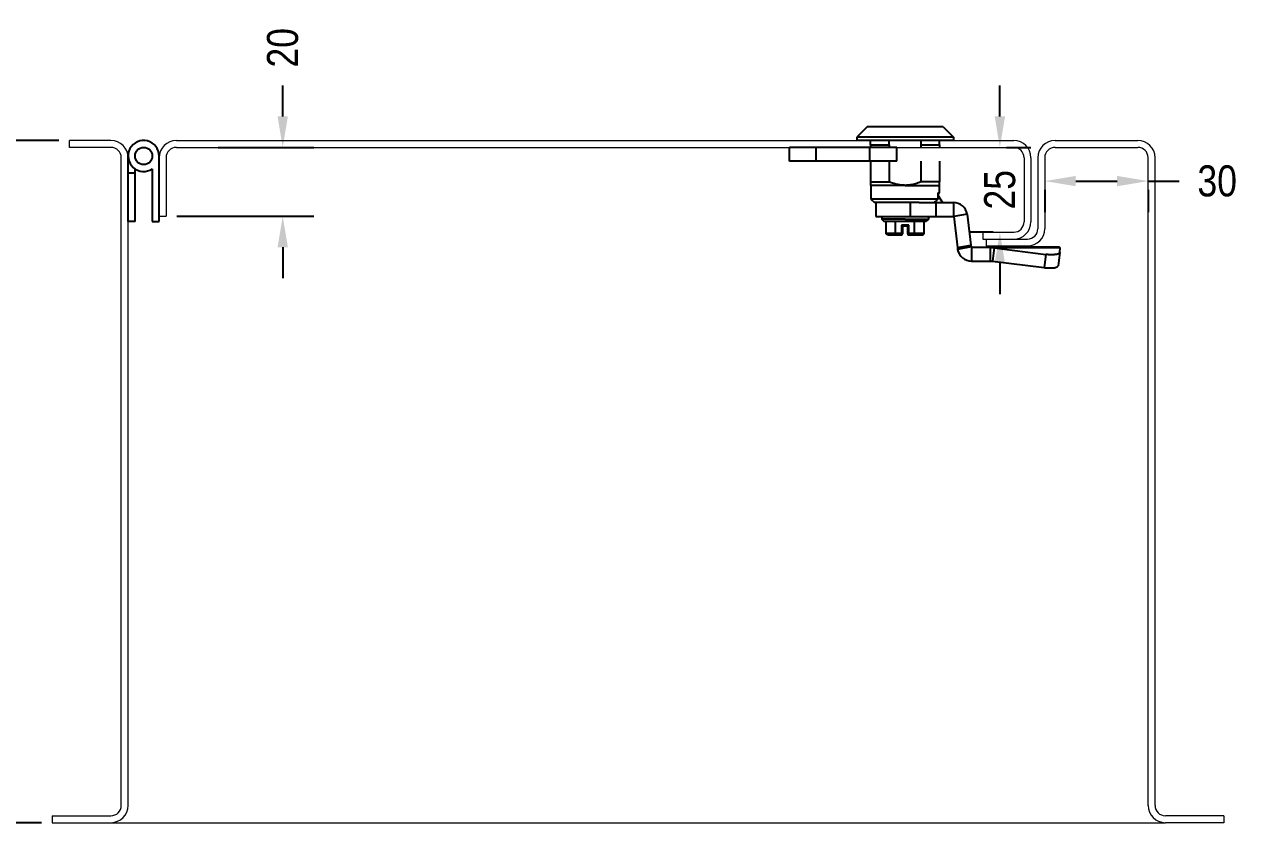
# Model space of a CAD drawing. Header units: millimetres. Extents: x 5268 to 6365, y 3803 to 5501.
# Drawn here: x 5669.5 to 6022.5, y 3802.8 to 4034.5 of the extents above; entities that cross this region are included whole.
import ezdxf

# ---------------------------------------------------------------- set-up
doc = ezdxf.new("R2010")
doc.units = ezdxf.units.MM
doc.header["$LTSCALE"] = 0.1
doc.header["$PDMODE"] = 66
doc.layers.add('1', color=7, linetype='Continuous', lineweight=5)
for name, color, linetype in [('1000_02_NEW_VIEW_3_BL5', 7, 'Continuous'), ('1000_101_NEW_VIEW_3_BL7', 7, 'Continuous'), ('1000_13_NEW_VIEW_3_BL8', 7, 'Continuous'), ('1000_277_01_NEW_VIEW_3_BL6', 7, 'Continuous'), ('DRAW', 4, 'Continuous')]:
    doc.layers.add(name, color=color, linetype=linetype)
doc.styles.add('STYLE_01', font='techl___.ttf')
doc.dimstyles.new('50', dxfattribs={"dimscale": 50, "dimtxt": 0.18, "dimasz": 0.18, "dimexe": 0.18, "dimexo": 0.0625, "dimgap": 0.09, "dimtad": 0, "dimdec": 0, "dimzin": 12, "dimdsep": 46, "dimtxsty": 'STYLE_01', "dimcen": 0, "dimclrt": 3, "dimadec": 1, "dimazin": 0, "dimtfac": 1, "dimtdec": 0, "dimtofl": 0, "dimtmove": 0, "dimatfit": 3, "dimfxl": 0.18, "dimtolj": 1, "dimtzin": 12, "dimarcsym": 0})

# ---------------------------------------------------------------- blocks, each defined once
blk = doc.blocks.new('1000_02_NEW_VIEW_3_BL5')
at = {"layer": '1000_02_NEW_VIEW_3_BL5', "color": 7, "linetype": 'Continuous'}
for p, q in [((151.17, 149.57), (156.56, 149.57)), ((151.17, 145.57), (151.17, 149.57)), ((156.56, 149.57), (156.57, 149.57)), ((156.57, 149.57), (158.96, 149.57)), ((158.96, 149.57), (174.55, 149.57)), ((158.96, 145.57), (158.96, 149.57)), ((174.55, 149.57), (177.36, 149.57)), ((174.55, 145.57), (174.55, 149.57)), ((177.36, 149.57), (182.35, 149.57)), ((182.35, 145.57), (182.35, 149.57)), ((151.17, 145.57), (155.76, 145.57)), ((155.76, 145.57), (158.96, 145.57)), ((158.96, 145.57), (174.55, 145.57)), ((174.55, 145.57), (177.76, 145.57)), ((177.76, 145.57), (182.35, 145.57))]:
    blk.add_line(p, q, dxfattribs=at)
blk = doc.blocks.new('*D119')
at = {"layer": 'Defpoints', "color": 0, "transparency": 16777216}
for p in [(5682.62, 4000.78), (5612.33, 3802.78), (5677.62, 3802.78)]:
    blk.add_point(p, dxfattribs=at)
at = {"layer": 'DRAW', "color": 0, "lineweight": -2, "transparency": 16777216}
for p, q in [((5679.49, 4000.78), (5603.33, 4000.78)), ((5612.33, 3991.78), (5612.33, 3914.36)), ((5612.33, 3811.78), (5612.33, 3889.2)), ((5674.49, 3802.78), (5603.33, 3802.78))]:
    blk.add_line(p, q, dxfattribs=at)
at = {"layer": 'DRAW', "color": 0, "transparency": 16777216}
for points in [[(5610.83, 3991.78), (5613.83, 3991.78), (5612.33, 4000.78)], [(5610.83, 3811.78), (5613.83, 3811.78), (5612.33, 3802.78)]]:
    blk.add_solid(points, dxfattribs=at)
at = {"layer": 'DRAW', "color": 3, "transparency": 16777216, "insert": (5612.33, 3901.78), "char_height": 9, "attachment_point": 5, "rotation": 90, "style": 'STYLE_01'}
blk.add_mtext('\\A1;198', dxfattribs=at)
blk = doc.blocks.new('*D120')
at = {"layer": 'Defpoints', "color": 0, "transparency": 16777216}
for p in [(5722.62, 3998.78), (5744.48, 3998.78), (5710.62, 3978.78)]:
    blk.add_point(p, dxfattribs=at)
at = {"layer": 'DRAW', "color": 0, "lineweight": -2, "transparency": 16777216}
for p, q in [((5744.48, 4007.78), (5744.48, 4016.78)), ((5725.74, 3998.78), (5753.48, 3998.78)), ((5713.74, 3978.78), (5753.48, 3978.78)), ((5744.48, 3969.78), (5744.48, 3960.78))]:
    blk.add_line(p, q, dxfattribs=at)
at = {"layer": 'DRAW', "color": 0, "transparency": 16777216}
for points in [[(5742.98, 4007.78), (5745.98, 4007.78), (5744.48, 3998.78)], [(5742.98, 3969.78), (5745.98, 3969.78), (5744.48, 3978.78)]]:
    blk.add_solid(points, dxfattribs=at)
at = {"layer": 'DRAW', "color": 3, "transparency": 16777216, "insert": (5744.48, 4027.67), "char_height": 9, "attachment_point": 5, "rotation": 90, "style": 'STYLE_01'}
blk.add_mtext('\\A1;20', dxfattribs=at)
blk = doc.blocks.new('*D123')
at = {"layer": 'Defpoints', "color": 0, "transparency": 16777216}
for p in [(5965.62, 3989.61), (5995.62, 3989.61), (5995.62, 3988.99)]:
    blk.add_point(p, dxfattribs=at)
at = {"layer": 'DRAW', "color": 0, "lineweight": -2, "transparency": 16777216}
for p, q in [((5974.62, 3988.99), (5986.62, 3988.99)), ((5995.62, 3988.99), (6004.62, 3988.99)), ((5965.62, 3986.48), (5965.62, 3979.99)), ((5995.62, 3986.48), (5995.62, 3979.99))]:
    blk.add_line(p, q, dxfattribs=at)
at = {"layer": 'DRAW', "color": 0, "transparency": 16777216}
for points in [[(5974.62, 3990.49), (5974.62, 3987.49), (5965.62, 3988.99)], [(5986.62, 3990.49), (5986.62, 3987.49), (5995.62, 3988.99)]]:
    blk.add_solid(points, dxfattribs=at)
at = {"layer": 'DRAW', "color": 3, "transparency": 16777216, "insert": (6015.66, 3988.99), "char_height": 9, "attachment_point": 5, "style": 'STYLE_01'}
blk.add_mtext('\\A1;30', dxfattribs=at)
blk = doc.blocks.new('*D126')
at = {"layer": 'Defpoints', "color": 0, "transparency": 16777216}
for p in [(5951.39, 3998.78), (5952.59, 3998.78), (5953.82, 3974.17)]:
    blk.add_point(p, dxfattribs=at)
at = {"layer": 'DRAW', "color": 0, "lineweight": -2, "transparency": 16777216}
for p, q in [((5952.59, 4007.78), (5952.59, 4016.78)), ((5954.51, 3998.78), (5961.59, 3998.78)), ((5950.69, 3974.17), (5943.59, 3974.17)), ((5952.59, 3965.17), (5952.59, 3956.17))]:
    blk.add_line(p, q, dxfattribs=at)
at = {"layer": 'DRAW', "color": 0, "transparency": 16777216}
for points in [[(5951.09, 4007.78), (5954.09, 4007.78), (5952.59, 3998.78)], [(5951.09, 3965.17), (5954.09, 3965.17), (5952.59, 3974.17)]]:
    blk.add_solid(points, dxfattribs=at)
at = {"layer": 'DRAW', "color": 3, "transparency": 16777216, "insert": (5952.59, 3986.47), "char_height": 9, "attachment_point": 5, "rotation": 90, "style": 'STYLE_01'}
blk.add_mtext('\\A1;25', dxfattribs=at)

msp = doc.modelspace()

# ---------------------------------------------------------------- linework, layer by layer
at = {"layer": '1'}
for p, q in [((5682.62, 3998.78), (5682.62, 4000.78)), ((5694.62, 4000.78), (5682.62, 4000.78)), ((5713.62, 4000.78), (5956.62, 4000.78)), ((5968.62, 4000.78), (5992.62, 4000.78)), ((5694.62, 3998.78), (5682.62, 3998.78)), ((5697.62, 3807.78), (5697.62, 3995.78)), ((5699.62, 3807.78), (5699.62, 3995.78)), ((5708.62, 3995.78), (5708.62, 3978.78)), ((5710.62, 3995.78), (5710.62, 3978.78)), ((5713.62, 3998.78), (5956.62, 3998.78)), ((5959.62, 3995.78), (5959.62, 3977.17)), ((5961.62, 3995.78), (5961.62, 3977.17)), ((5963.62, 3995.78), (5963.62, 3975.17)), ((5965.62, 3995.78), (5965.62, 3975.17)), ((5968.62, 3998.78), (5992.62, 3998.78)), ((5995.62, 3807.78), (5995.62, 3995.78)), ((5997.62, 3807.78), (5997.62, 3995.78)), ((5708.62, 3978.78), (5710.62, 3978.78)), ((5947.62, 3974.17), (5956.62, 3974.17)), ((5947.62, 3974.17), (5947.62, 3972.17)), ((5947.62, 3972.17), (5956.62, 3972.17)), ((5948.62, 3972.17), (5960.62, 3972.17)), ((5948.62, 3972.17), (5948.62, 3970.17)), ((5948.62, 3970.17), (5960.62, 3970.17)), ((5677.62, 3804.78), (5694.62, 3804.78)), ((5677.62, 3804.78), (5677.62, 3802.78)), ((5677.62, 3802.78), (5694.62, 3802.78)), ((5694.62, 3802.78), (6000.62, 3802.78)), ((6017.62, 3804.78), (6000.62, 3804.78)), ((6017.62, 3802.78), (6000.62, 3802.78)), ((6017.62, 3804.78), (6017.62, 3802.78))]:
    msp.add_line(p, q, dxfattribs=at)
for centre, radius, start, end in [((5694.62, 3995.78), 5, 0, 90), ((5713.62, 3995.78), 5, 90, 180), ((5956.62, 3995.78), 5, 0, 90), ((5968.62, 3995.78), 5, 90, 180), ((5992.62, 3995.78), 5, 0, 90), ((5694.62, 3995.78), 3, 0, 90), ((5713.62, 3995.78), 3, 90, 180), ((5956.62, 3995.78), 3, 0, 90), ((5968.62, 3995.78), 3, 90, 180), ((5992.62, 3995.78), 3, 0, 90), ((5956.62, 3977.17), 5, 270, 360), ((5956.62, 3977.17), 3, 270, 0), ((5960.62, 3975.17), 3, 270, 0), ((5960.62, 3975.17), 5, 270, 360), ((5694.62, 3807.78), 3, 270, 0), ((5694.62, 3807.78), 5, 270, 0), ((6000.62, 3807.78), 5, 180, 270), ((6000.62, 3807.78), 3, 180, 270)]:
    msp.add_arc(centre, radius, start, end, dxfattribs=at)
at = {"layer": '1000_101_NEW_VIEW_3_BL7', "color": 7, "linetype": 'Continuous'}
for p, q in [((5914.09, 4004.75), (5911.09, 4001.75)), ((5916.74, 4004.75), (5914.09, 4004.75)), ((5933.44, 4004.75), (5916.74, 4004.75)), ((5936.09, 4004.75), (5933.44, 4004.75)), ((5936.09, 4004.75), (5939.09, 4001.75)), ((5936.09, 4004.75), (5939.09, 4001.75)), ((5911.09, 4001.75), (5911.09, 4000.75)), ((5911.09, 4001.75), (5911.09, 4000.75)), ((5911.69, 4000.75), (5911.09, 4000.75)), ((5913.59, 4000.75), (5911.69, 4000.75)), ((5915.09, 4000.75), (5913.59, 4000.75)), ((5915.55, 4000.75), (5915.09, 4000.75)), ((5915.09, 3999.55), (5915.09, 4000.75)), ((5915.09, 3999.55), (5920.47, 3999.55)), ((5915.09, 3999.55), (5915.09, 3998.75)), ((5920.47, 4000.75), (5915.55, 4000.75)), ((5929.71, 4000.75), (5920.47, 4000.75)), ((5920.47, 3999.55), (5920.47, 4000.75)), ((5920.47, 3999.55), (5920.51, 3999.55)), ((5920.51, 3999.55), (5920.51, 3998.75)), ((5929.68, 3999.55), (5929.71, 3999.55)), ((5929.68, 3999.55), (5929.68, 3998.75)), ((5933.22, 4000.75), (5929.71, 4000.75)), ((5929.71, 3999.55), (5929.71, 4000.75)), ((5929.71, 3999.55), (5935.09, 3999.55)), ((5935.09, 4000.75), (5933.22, 4000.75)), ((5936.59, 4000.75), (5935.09, 4000.75)), ((5935.09, 3999.55), (5935.09, 4000.75)), ((5935.09, 3999.55), (5935.09, 3998.75)), ((5938.5, 4000.75), (5936.59, 4000.75)), ((5939.09, 4000.75), (5938.5, 4000.75)), ((5939.09, 4001.75), (5939.09, 4000.75)), ((5939.09, 4001.75), (5939.09, 4000.75)), ((5915.09, 3994.75), (5915.09, 3988.75)), ((5920.51, 3994.75), (5920.51, 3988.75)), ((5929.68, 3994.75), (5929.68, 3988.75)), ((5935.09, 3994.75), (5935.09, 3988.75)), ((5915.09, 3988.75), (5915.09, 3987.75)), ((5935.09, 3987.75), (5935.09, 3988.75)), ((5915.19, 3987.75), (5915.09, 3987.75)), ((5925.09, 3987.75), (5915.19, 3987.75)), ((5915.19, 3987.75), (5915.19, 3983.75)), ((5915.19, 3987.75), (5915.19, 3983.75)), ((5925.09, 3987.75), (5934.99, 3987.75)), ((5934.59, 3985.55), (5934.59, 3984.86)), ((5934.59, 3985.25), (5934.69, 3985.25)), ((5934.59, 3985.25), (5934.69, 3985.25)), ((5934.99, 3987.75), (5934.99, 3985.55)), ((5934.99, 3987.75), (5934.99, 3985.55)), ((5934.99, 3987.75), (5935.09, 3987.75)), ((5915.19, 3983.75), (5916.19, 3982.75)), ((5916.53, 3982.75), (5916.19, 3982.75)), ((5916.68, 3982.75), (5916.53, 3982.75)), ((5920.09, 3982.75), (5916.68, 3982.75)), ((5922.29, 3982.75), (5920.09, 3982.75)), ((5926.62, 3982.75), (5922.29, 3982.75)), ((5929.21, 3982.75), (5926.62, 3982.75)), ((5934.59, 3984.86), (5934.59, 3983.75))]:
    msp.add_line(p, q, dxfattribs=at)
for points in [[(5939.09, 4001.75), (5939.08, 4001.75), (5939.02, 4001.75), (5938.94, 4001.75), (5938.82, 4001.75), (5938.66, 4001.75), (5938.47, 4001.75), (5938.25, 4001.75), (5937.99, 4001.75), (5937.71, 4001.75), (5937.39, 4001.75), (5937.04, 4001.75), (5936.66, 4001.75), (5936.25, 4001.75), (5935.82, 4001.75), (5935.36, 4001.75), (5934.87, 4001.75), (5934.36, 4001.75), (5933.82, 4001.75), (5933.27, 4001.75), (5932.69, 4001.75), (5932.09, 4001.75), (5931.48, 4001.75), (5930.85, 4001.75), (5930.21, 4001.75), (5929.55, 4001.75), (5928.88, 4001.75), (5928.21, 4001.75), (5927.52, 4001.75), (5926.83, 4001.75), (5926.14, 4001.75), (5925.44, 4001.75), (5924.74, 4001.75), (5924.05, 4001.75), (5923.35, 4001.75), (5922.66, 4001.75), (5921.98, 4001.75), (5921.3, 4001.75), (5920.63, 4001.75), (5919.98, 4001.75), (5919.33, 4001.75), (5918.71, 4001.75), (5918.09, 4001.75), (5917.5, 4001.75), (5916.92, 4001.75), (5916.36, 4001.75), (5915.83, 4001.75), (5915.32, 4001.75), (5914.83, 4001.75), (5914.37, 4001.75), (5913.93, 4001.75), (5913.53, 4001.75), (5913.15, 4001.75), (5912.8, 4001.75), (5912.48, 4001.75), (5912.19, 4001.75), (5911.94, 4001.75), (5911.71, 4001.75), (5911.53, 4001.75), (5911.37, 4001.75), (5911.25, 4001.75), (5911.16, 4001.75), (5911.11, 4001.75), (5911.09, 4001.75)], [(5915.09, 3988.75), (5915.32, 3988.75), (5915.57, 3988.75), (5915.84, 3988.75), (5916.14, 3988.75), (5916.45, 3988.75), (5916.78, 3988.75), (5917.13, 3988.75), (5917.5, 3988.75), (5917.89, 3988.75), (5918.29, 3988.75), (5918.71, 3988.75), (5919.14, 3988.75), (5919.58, 3988.75), (5920.04, 3988.75), (5920.51, 3988.75)], [(5925.09, 3987.75), (5924.8, 3987.76), (5924.5, 3987.77), (5924.21, 3987.79), (5923.91, 3987.82), (5923.61, 3987.86), (5923.31, 3987.91), (5923.01, 3987.96), (5922.71, 3988.03), (5922.41, 3988.11), (5922.1, 3988.19), (5921.79, 3988.28), (5921.48, 3988.38), (5921.16, 3988.5), (5920.84, 3988.62), (5920.51, 3988.75)], [(5929.68, 3988.75), (5929.27, 3988.59), (5928.87, 3988.44), (5928.47, 3988.31), (5928.09, 3988.19), (5927.7, 3988.09), (5927.32, 3988), (5926.95, 3987.92), (5926.57, 3987.86), (5926.2, 3987.81), (5925.83, 3987.78), (5925.46, 3987.76), (5925.09, 3987.75)], [(5935.09, 3988.75), (5934.86, 3988.75), (5934.61, 3988.75), (5934.34, 3988.75), (5934.05, 3988.75), (5933.74, 3988.75), (5933.4, 3988.75), (5933.05, 3988.75), (5932.68, 3988.75), (5932.3, 3988.75), (5931.9, 3988.75), (5931.48, 3988.75), (5931.05, 3988.75), (5930.6, 3988.75), (5930.14, 3988.75), (5929.68, 3988.75)], [(5934.59, 3983.75), (5934.42, 3983.75), (5934.22, 3983.75), (5933.99, 3983.75), (5933.73, 3983.75), (5933.45, 3983.75), (5933.14, 3983.75), (5932.8, 3983.75), (5932.44, 3983.75), (5932.06, 3983.75), (5931.65, 3983.75), (5931.23, 3983.75), (5930.78, 3983.75), (5930.32, 3983.75), (5929.84, 3983.75), (5929.35, 3983.75), (5928.84, 3983.75), (5928.32, 3983.75), (5927.8, 3983.75), (5927.26, 3983.75), (5926.71, 3983.75), (5926.17, 3983.75), (5925.61, 3983.75), (5925.06, 3983.75), (5924.51, 3983.75), (5923.95, 3983.75), (5923.4, 3983.75), (5922.86, 3983.75), (5922.33, 3983.75), (5921.8, 3983.75), (5921.28, 3983.75), (5920.78, 3983.75), (5920.28, 3983.75), (5919.81, 3983.75), (5919.35, 3983.75), (5918.91, 3983.75), (5918.48, 3983.75), (5918.08, 3983.75), (5917.7, 3983.75), (5917.34, 3983.75), (5917.01, 3983.75), (5916.7, 3983.75), (5916.42, 3983.75), (5916.17, 3983.75), (5915.94, 3983.75), (5915.75, 3983.75), (5915.58, 3983.75), (5915.44, 3983.75), (5915.33, 3983.75), (5915.25, 3983.75), (5915.21, 3983.75), (5915.19, 3983.75)], [(5934.59, 3983.75), (5934.47, 3983.64), (5934.35, 3983.52), (5934.23, 3983.41), (5934.12, 3983.3), (5934, 3983.19), (5933.88, 3983.08), (5933.77, 3982.97), (5933.65, 3982.86), (5933.54, 3982.75)]]:
    msp.add_lwpolyline(points, dxfattribs=at)
at = {"layer": '1000_101_NEW_VIEW_3_BL7', "color": 9, "linetype": 'Continuous'}
msp.add_lwpolyline([(5934.59, 3985.55), (5934.67, 3985.55), (5934.75, 3985.55), (5934.81, 3985.55), (5934.87, 3985.55), (5934.91, 3985.55), (5934.95, 3985.55), (5934.97, 3985.55), (5934.99, 3985.55), (5934.99, 3985.55)], dxfattribs=at)
at = {"layer": '1000_101_NEW_VIEW_3_BL7', "color": 7, "linetype": 'Continuous'}
msp.add_arc((5934.69, 3985.55), 0.3, 270, 0, dxfattribs=at)
at = {"layer": '1000_13_NEW_VIEW_3_BL8', "color": 7, "linetype": 'Continuous'}
for p, q in [((5916.59, 3982.75), (5916.59, 3978.75)), ((5929.21, 3982.75), (5933.54, 3982.75)), ((5933.54, 3982.75), (5934.09, 3982.75)), ((5934.09, 3982.75), (5939.09, 3982.75)), ((5934.09, 3978.75), (5934.09, 3982.75)), ((5934.59, 3984.86), (5935.99, 3982.75)), ((5939.09, 3982.75), (5939.09, 3978.75)), ((5916.59, 3978.75), (5926.62, 3978.75)), ((5926.62, 3978.75), (5934.09, 3978.75)), ((5934.09, 3978.75), (5939.09, 3978.75)), ((5943.13, 3979.36), (5939.19, 3978.67)), ((5939.19, 3978.67), (5940.25, 3969.68)), ((5943.13, 3979.36), (5944.19, 3970.37)), ((5940.25, 3969.68), (5944.19, 3970.37)), ((5940.25, 3969.68), (5940.34, 3969.17)), ((5944.28, 3969.86), (5940.34, 3969.17)), ((5944.19, 3970.37), (5944.28, 3969.86)), ((5944.38, 3969.78), (5949.74, 3969.78)), ((5944.38, 3969.78), (5944.38, 3965.78)), ((5969.74, 3969.78), (5949.74, 3969.78)), ((5949.74, 3969.78), (5969.74, 3969.78)), ((5949.74, 3969.78), (5949.74, 3965.78)), ((5950.96, 3969.6), (5950.46, 3965.78)), ((5950.96, 3969.6), (5965.96, 3967.71)), ((5969.99, 3968.24), (5969.49, 3964.42)), ((5970, 3968.26), (5969.99, 3968.24)), ((5970, 3968.26), (5970.08, 3969.6)), ((5944.38, 3965.78), (5949.74, 3965.78)), ((5949.74, 3965.78), (5950.46, 3965.78)), ((5950.46, 3965.78), (5965.46, 3963.88)), ((5969.67, 3965.78), (5969.74, 3965.78)), ((5969.74, 3966.32), (5969.74, 3965.78))]:
    msp.add_line(p, q, dxfattribs=at)
at = {"layer": '1000_13_NEW_VIEW_3_BL8', "color": 9, "linetype": 'Continuous'}
for p, q in [((5926.62, 3978.75), (5926.62, 3982.75)), ((5970.08, 3969.6), (5950.96, 3969.6)), ((5965.96, 3967.71), (5965.46, 3963.88))]:
    msp.add_line(p, q, dxfattribs=at)
at = {"layer": '1000_13_NEW_VIEW_3_BL8', "color": 7, "linetype": 'Continuous'}
for points in [[(5949.74, 3969.78), (5949.88, 3969.78), (5950.01, 3969.77), (5950.15, 3969.76), (5950.29, 3969.74), (5950.42, 3969.72), (5950.56, 3969.7), (5950.69, 3969.67), (5950.83, 3969.64), (5950.96, 3969.6)], [(5969.99, 3968.24), (5969.98, 3968.19), (5969.95, 3968.13), (5969.91, 3968.07), (5969.84, 3968.01), (5969.76, 3967.95), (5969.67, 3967.9), (5969.56, 3967.85), (5969.43, 3967.8), (5969.29, 3967.76), (5969.13, 3967.72), (5968.97, 3967.69), (5968.79, 3967.66), (5968.59, 3967.64), (5968.39, 3967.62), (5968.18, 3967.61), (5967.95, 3967.6), (5967.72, 3967.59), (5967.48, 3967.6), (5967.24, 3967.6), (5966.99, 3967.61), (5966.74, 3967.63), (5966.48, 3967.65), (5966.22, 3967.68), (5965.96, 3967.71)], [(5970.08, 3969.6), (5970.05, 3969.64), (5970.01, 3969.67), (5969.97, 3969.7), (5969.93, 3969.72), (5969.9, 3969.74), (5969.86, 3969.76), (5969.82, 3969.77), (5969.78, 3969.78), (5969.74, 3969.78)], [(5965.46, 3963.88), (5965.72, 3963.85), (5965.98, 3963.83), (5966.23, 3963.8), (5966.49, 3963.79), (5966.74, 3963.78), (5966.98, 3963.77), (5967.22, 3963.77), (5967.45, 3963.77), (5967.67, 3963.78), (5967.89, 3963.79), (5968.09, 3963.81), (5968.28, 3963.84), (5968.46, 3963.86), (5968.63, 3963.9), (5968.79, 3963.93), (5968.93, 3963.98), (5969.05, 3964.02), (5969.17, 3964.07), (5969.26, 3964.12), (5969.34, 3964.18), (5969.4, 3964.24), (5969.45, 3964.3), (5969.48, 3964.37), (5969.49, 3964.42)]]:
    msp.add_lwpolyline(points, dxfattribs=at)
for centre, radius, start, end in [((5939.09, 3978.65), 4.1, 10, 90), ((5939.09, 3978.65), 0.1, 10, 90), ((5944.38, 3969.88), 4.1, 190, 270), ((5944.38, 3969.88), 0.1, 190, 270)]:
    msp.add_arc(centre, radius, start, end, dxfattribs=at)
at = {"layer": '1000_277_01_NEW_VIEW_3_BL6', "color": 7, "linetype": 'Continuous'}
for p, q in [((5918.34, 3978.6), (5918.34, 3977.9)), ((5931.84, 3978.6), (5931.84, 3977.9)), ((5918.34, 3977.9), (5918.96, 3977.4)), ((5918.96, 3977.4), (5919.57, 3977.4)), ((5919.57, 3973.9), (5919.57, 3977.4)), ((5919.57, 3977.4), (5922.33, 3977.4)), ((5922.33, 3977.4), (5925.09, 3977.4)), ((5922.33, 3973.9), (5922.33, 3977.4)), ((5924.34, 3975.9), (5924.34, 3973.9)), ((5924.34, 3975.9), (5924.34, 3973.9)), ((5925.84, 3975.9), (5924.34, 3975.9)), ((5925.09, 3977.4), (5927.86, 3977.4)), ((5925.84, 3973.9), (5925.84, 3975.9)), ((5927.86, 3977.4), (5930.62, 3977.4)), ((5927.86, 3973.9), (5927.86, 3977.4)), ((5930.62, 3977.4), (5931.23, 3977.4)), ((5930.62, 3973.9), (5930.62, 3977.4)), ((5931.84, 3977.9), (5931.23, 3977.4)), ((5920.15, 3973.4), (5920.79, 3973.4)), ((5920.79, 3973.4), (5920.8, 3973.4)), ((5920.8, 3973.4), (5921.2, 3973.4)), ((5921.2, 3973.4), (5921.2, 3973.4)), ((5921.56, 3973.4), (5921.52, 3973.4)), ((5921.56, 3973.4), (5922.62, 3973.4)), ((5921.56, 3973.4), (5922.62, 3973.4)), ((5922.62, 3973.4), (5924.04, 3973.4)), ((5922.62, 3973.4), (5924.04, 3973.4)), ((5924.34, 3973.9), (5924.34, 3973.7)), ((5925.84, 3973.7), (5925.84, 3973.9)), ((5926.14, 3973.4), (5927.57, 3973.4)), ((5926.14, 3973.4), (5927.57, 3973.4)), ((5927.57, 3973.4), (5928.62, 3973.4)), ((5928.62, 3973.4), (5928.63, 3973.4)), ((5928.98, 3973.4), (5928.98, 3973.4)), ((5928.98, 3973.4), (5929.38, 3973.4)), ((5929.38, 3973.4), (5929.39, 3973.4)), ((5929.39, 3973.4), (5930.04, 3973.4))]:
    msp.add_line(p, q, dxfattribs=at)
at = {"layer": '1000_277_01_NEW_VIEW_3_BL6', "color": 9, "linetype": 'Continuous'}
for p, q in [((5924.04, 3976.2), (5924.04, 3973.9)), ((5926.14, 3976.2), (5924.04, 3976.2)), ((5926.14, 3973.9), (5926.14, 3976.2)), ((5919.57, 3973.9), (5922.33, 3973.9)), ((5922.33, 3973.9), (5924.04, 3973.9)), ((5926.14, 3973.9), (5927.86, 3973.9)), ((5927.86, 3973.9), (5930.62, 3973.9))]:
    msp.add_line(p, q, dxfattribs=at)
for points in [[(5925.09, 3978.6), (5924.85, 3978.6), (5924.6, 3978.6), (5924.33, 3978.6), (5924.06, 3978.6), (5923.77, 3978.6), (5923.49, 3978.6), (5923.19, 3978.6), (5922.9, 3978.6), (5922.61, 3978.6), (5922.32, 3978.6), (5922.03, 3978.6), (5921.75, 3978.6), (5921.47, 3978.6), (5921.21, 3978.6), (5920.95, 3978.6), (5920.71, 3978.6), (5920.48, 3978.6), (5920.25, 3978.6), (5920.04, 3978.6), (5919.83, 3978.6), (5919.64, 3978.6), (5919.46, 3978.6), (5919.29, 3978.6), (5919.14, 3978.6), (5919, 3978.6), (5918.87, 3978.6), (5918.75, 3978.6), (5918.65, 3978.6), (5918.56, 3978.6), (5918.49, 3978.6), (5918.43, 3978.6), (5918.39, 3978.6), (5918.36, 3978.6), (5918.34, 3978.6), (5918.34, 3978.6)], [(5931.84, 3978.6), (5931.84, 3978.6), (5931.83, 3978.6), (5931.8, 3978.6), (5931.75, 3978.6), (5931.69, 3978.6), (5931.62, 3978.6), (5931.53, 3978.6), (5931.43, 3978.6), (5931.32, 3978.6), (5931.19, 3978.6), (5931.04, 3978.6), (5930.89, 3978.6), (5930.72, 3978.6), (5930.54, 3978.6), (5930.35, 3978.6), (5930.15, 3978.6), (5929.93, 3978.6), (5929.71, 3978.6), (5929.47, 3978.6), (5929.23, 3978.6), (5928.97, 3978.6), (5928.71, 3978.6), (5928.43, 3978.6), (5928.15, 3978.6), (5927.87, 3978.6), (5927.58, 3978.6), (5927.28, 3978.6), (5926.99, 3978.6), (5926.7, 3978.6), (5926.41, 3978.6), (5926.13, 3978.6), (5925.85, 3978.6), (5925.59, 3978.6), (5925.34, 3978.6), (5925.09, 3978.6)], [(5924.04, 3973.9), (5924.07, 3973.9), (5924.11, 3973.9), (5924.14, 3973.9), (5924.16, 3973.9), (5924.19, 3973.9), (5924.22, 3973.9), (5924.24, 3973.9), (5924.27, 3973.9), (5924.29, 3973.9), (5924.3, 3973.9), (5924.32, 3973.9), (5924.33, 3973.9), (5924.34, 3973.9), (5924.34, 3973.9), (5924.34, 3973.9)], [(5924.04, 3973.9), (5924.04, 3973.86), (5924.04, 3973.83), (5924.04, 3973.79), (5924.04, 3973.75), (5924.04, 3973.72), (5924.04, 3973.68), (5924.04, 3973.65), (5924.04, 3973.62), (5924.04, 3973.59), (5924.04, 3973.56), (5924.04, 3973.53), (5924.04, 3973.51), (5924.04, 3973.49), (5924.04, 3973.47), (5924.04, 3973.45), (5924.04, 3973.44), (5924.04, 3973.42), (5924.04, 3973.41), (5924.04, 3973.41), (5924.04, 3973.4), (5924.04, 3973.4)], [(5926.14, 3973.9), (5926.11, 3973.9), (5926.08, 3973.9), (5926.05, 3973.9), (5926.02, 3973.9), (5925.99, 3973.9), (5925.97, 3973.9), (5925.94, 3973.9), (5925.92, 3973.9), (5925.9, 3973.9), (5925.88, 3973.9), (5925.87, 3973.9), (5925.86, 3973.9), (5925.85, 3973.9), (5925.84, 3973.9), (5925.84, 3973.9)], [(5926.14, 3973.4), (5926.14, 3973.4), (5926.14, 3973.41), (5926.14, 3973.41), (5926.14, 3973.42), (5926.14, 3973.44), (5926.14, 3973.45), (5926.14, 3973.47), (5926.14, 3973.49), (5926.14, 3973.51), (5926.14, 3973.53), (5926.14, 3973.56), (5926.14, 3973.59), (5926.14, 3973.62), (5926.14, 3973.65), (5926.14, 3973.68), (5926.14, 3973.72), (5926.14, 3973.75), (5926.14, 3973.79), (5926.14, 3973.83), (5926.14, 3973.86), (5926.14, 3973.9)]]:
    msp.add_lwpolyline(points, dxfattribs=at)
at = {"layer": '1000_277_01_NEW_VIEW_3_BL6', "color": 7, "linetype": 'Continuous'}
for points in [[(5925.09, 3977.9), (5924.79, 3977.9), (5924.48, 3977.9), (5924.17, 3977.9), (5923.87, 3977.9), (5923.57, 3977.9), (5923.27, 3977.9), (5922.98, 3977.9), (5922.69, 3977.9), (5922.4, 3977.9), (5922.12, 3977.9), (5921.85, 3977.9), (5921.59, 3977.9), (5921.33, 3977.9), (5921.08, 3977.9), (5920.83, 3977.9), (5920.6, 3977.9), (5920.37, 3977.9), (5920.16, 3977.9), (5919.96, 3977.9), (5919.76, 3977.9), (5919.58, 3977.9), (5919.41, 3977.9), (5919.25, 3977.9), (5919.1, 3977.9), (5918.96, 3977.9), (5918.84, 3977.9), (5918.73, 3977.9), (5918.64, 3977.9), (5918.55, 3977.9), (5918.48, 3977.9), (5918.43, 3977.9), (5918.39, 3977.9), (5918.36, 3977.9), (5918.34, 3977.9), (5918.34, 3977.9)], [(5924.04, 3976.2), (5924.06, 3976.18), (5924.08, 3976.16), (5924.1, 3976.14), (5924.12, 3976.13), (5924.14, 3976.11), (5924.15, 3976.09), (5924.17, 3976.07), (5924.19, 3976.05), (5924.21, 3976.03), (5924.23, 3976.02), (5924.24, 3976), (5924.26, 3975.98), (5924.27, 3975.97), (5924.29, 3975.96), (5924.3, 3975.94), (5924.31, 3975.93), (5924.32, 3975.92), (5924.33, 3975.91), (5924.34, 3975.91), (5924.34, 3975.9), (5924.34, 3975.9)], [(5925.09, 3977.9), (5925.4, 3977.9), (5925.71, 3977.9), (5926.01, 3977.9), (5926.32, 3977.9), (5926.62, 3977.9), (5926.91, 3977.9), (5927.21, 3977.9), (5927.5, 3977.9), (5927.78, 3977.9), (5928.06, 3977.9), (5928.33, 3977.9), (5928.6, 3977.9), (5928.86, 3977.9), (5929.11, 3977.9), (5929.35, 3977.9), (5929.59, 3977.9), (5929.81, 3977.9), (5930.03, 3977.9), (5930.23, 3977.9), (5930.42, 3977.9), (5930.61, 3977.9), (5930.78, 3977.9), (5930.94, 3977.9), (5931.09, 3977.9), (5931.22, 3977.9), (5931.34, 3977.9), (5931.45, 3977.9), (5931.55, 3977.9), (5931.63, 3977.9), (5931.7, 3977.9), (5931.76, 3977.9), (5931.8, 3977.9), (5931.83, 3977.9), (5931.84, 3977.9), (5931.84, 3977.9)], [(5926.14, 3976.2), (5926.12, 3976.18), (5926.11, 3976.16), (5926.09, 3976.14), (5926.07, 3976.13), (5926.05, 3976.11), (5926.03, 3976.09), (5926.01, 3976.07), (5925.99, 3976.05), (5925.98, 3976.03), (5925.96, 3976.02), (5925.94, 3976), (5925.93, 3975.98), (5925.91, 3975.97), (5925.9, 3975.96), (5925.88, 3975.94), (5925.87, 3975.93), (5925.86, 3975.92), (5925.85, 3975.91), (5925.85, 3975.91), (5925.84, 3975.9), (5925.84, 3975.9)], [(5920.15, 3973.4), (5920.11, 3973.4), (5920.07, 3973.41), (5920.03, 3973.41), (5919.99, 3973.42), (5919.95, 3973.43), (5919.91, 3973.44), (5919.87, 3973.46), (5919.84, 3973.48), (5919.8, 3973.5), (5919.77, 3973.52), (5919.74, 3973.55), (5919.71, 3973.57), (5919.68, 3973.6), (5919.66, 3973.63), (5919.63, 3973.67), (5919.61, 3973.7), (5919.6, 3973.74), (5919.59, 3973.78), (5919.58, 3973.82), (5919.57, 3973.86), (5919.57, 3973.9)], [(5921.2, 3973.4), (5921.23, 3973.4), (5921.26, 3973.4), (5921.29, 3973.4), (5921.33, 3973.4), (5921.37, 3973.4), (5921.41, 3973.4), (5921.46, 3973.4), (5921.51, 3973.4), (5921.56, 3973.4)], [(5921.56, 3973.4), (5921.52, 3973.4), (5921.47, 3973.4), (5921.42, 3973.4), (5921.38, 3973.4), (5921.34, 3973.4), (5921.3, 3973.4), (5921.26, 3973.4), (5921.23, 3973.4), (5921.2, 3973.4)], [(5921.37, 3973.4), (5921.34, 3973.4), (5921.3, 3973.4), (5921.28, 3973.4)], [(5921.52, 3973.4), (5921.47, 3973.4), (5921.45, 3973.4)], [(5922.62, 3973.4), (5922.6, 3973.4), (5922.58, 3973.41), (5922.56, 3973.41), (5922.54, 3973.42), (5922.52, 3973.43), (5922.5, 3973.44), (5922.48, 3973.46), (5922.47, 3973.48), (5922.45, 3973.5), (5922.43, 3973.52), (5922.42, 3973.55), (5922.4, 3973.57), (5922.39, 3973.6), (5922.37, 3973.63), (5922.36, 3973.67), (5922.35, 3973.7), (5922.35, 3973.74), (5922.34, 3973.78), (5922.33, 3973.82), (5922.33, 3973.86), (5922.33, 3973.9)], [(5927.57, 3973.4), (5927.59, 3973.4), (5927.61, 3973.41), (5927.63, 3973.41), (5927.65, 3973.42), (5927.66, 3973.43), (5927.68, 3973.44), (5927.7, 3973.46), (5927.72, 3973.48), (5927.74, 3973.5), (5927.75, 3973.52), (5927.77, 3973.55), (5927.79, 3973.57), (5927.8, 3973.6), (5927.81, 3973.63), (5927.82, 3973.67), (5927.83, 3973.7), (5927.84, 3973.74), (5927.85, 3973.78), (5927.85, 3973.82), (5927.85, 3973.86), (5927.86, 3973.9)], [(5928.63, 3973.4), (5928.68, 3973.4), (5928.73, 3973.4), (5928.77, 3973.4), (5928.82, 3973.4), (5928.86, 3973.4), (5928.89, 3973.4), (5928.93, 3973.4), (5928.96, 3973.4), (5928.98, 3973.4)], [(5928.98, 3973.4), (5928.96, 3973.4), (5928.93, 3973.4), (5928.89, 3973.4), (5928.85, 3973.4), (5928.81, 3973.4), (5928.76, 3973.4), (5928.72, 3973.4), (5928.67, 3973.4), (5928.63, 3973.4)], [(5928.82, 3973.4), (5928.81, 3973.4), (5928.76, 3973.4), (5928.73, 3973.4)], [(5928.98, 3973.4), (5928.96, 3973.4), (5928.93, 3973.4), (5928.9, 3973.4)], [(5930.04, 3973.4), (5930.08, 3973.4), (5930.12, 3973.41), (5930.16, 3973.41), (5930.2, 3973.42), (5930.24, 3973.43), (5930.28, 3973.44), (5930.31, 3973.46), (5930.35, 3973.48), (5930.38, 3973.5), (5930.42, 3973.52), (5930.45, 3973.55), (5930.48, 3973.57), (5930.5, 3973.6), (5930.53, 3973.63), (5930.55, 3973.67), (5930.57, 3973.7), (5930.59, 3973.74), (5930.6, 3973.78), (5930.61, 3973.82), (5930.62, 3973.86), (5930.62, 3973.9)]]:
    msp.add_lwpolyline(points, dxfattribs=at)
for centre, start, end in [((5918.64, 3978.6), 150, 180), ((5931.54, 3978.6), 0, 30), ((5924.04, 3973.7), 270, 276.0053), ((5924.04, 3973.7), 270, 276.0053), ((5924.04, 3973.7), 276.0053, 354.0001), ((5924.04, 3973.7), 276.0053, 354.0001), ((5924.04, 3973.7), 354.0001, 0), ((5924.04, 3973.7), 354.0001, 0), ((5926.14, 3973.7), 180, 264), ((5926.14, 3973.7), 180, 185.9999), ((5926.14, 3973.7), 185.9999, 264), ((5926.14, 3973.7), 264, 270), ((5926.14, 3973.7), 264, 270)]:
    msp.add_arc(centre, 0.3, start, end, dxfattribs=at)
at = {"layer": 'DRAW'}
for p, q in [((5699.62, 3977.28), (5699.62, 3996.28)), ((5708.62, 3977.28), (5708.62, 3996.28)), ((5701.62, 3977.28), (5701.62, 3992.54)), ((5706.62, 3992.54), (5706.62, 3977.28)), ((5701.62, 3991.28), (5699.62, 3991.28)), ((5701.62, 3977.28), (5699.62, 3977.28)), ((5706.62, 3977.28), (5708.62, 3977.28))]:
    msp.add_line(p, q, dxfattribs=at)
msp.add_circle((5704.12, 3996.28), 2.5, dxfattribs=at)
msp.add_arc((5704.12, 3996.28), 4.5, 0, 303.749, dxfattribs=at)

# ---------------------------------------------------------------- block references
at = {"layer": '1000_02_NEW_VIEW_3_BL5', "xscale": -1}
msp.add_blockref('1000_02_NEW_VIEW_3_BL5', (6073.85, 3849.18), dxfattribs=at)

# ---------------------------------------------------------------- dimensions: what is measured, and where the dimension line sits
at = {"layer": 'DRAW'}
for base, p1, p2, picture, middle in [((5744.48, 3998.78), (5710.62, 3978.78), (5722.62, 3998.78), '*D120', (5744.48, 4027.67)), ((5952.59, 3998.78), (5953.82, 3974.17), (5951.39, 3998.78), '*D126', (5952.59, 3986.47)), ((5612.33, 3802.78), (5682.62, 4000.78), (5677.62, 3802.78), '*D119', (5612.33, 3901.78))]:
    dim = msp.add_linear_dim(base=base, p1=p1, p2=p2, angle=90, dimstyle='50', dxfattribs=at)
    dim.commit()
    dim.dimension.update_dxf_attribs({"geometry": picture, "text_midpoint": middle})
dim = msp.add_linear_dim(base=(5995.62, 3988.99), p1=(5965.62, 3989.61), p2=(5995.62, 3989.61), dimstyle='50', dxfattribs=at)
dim.commit()
dim.dimension.update_dxf_attribs({"geometry": '*D123', "text_midpoint": (6015.66, 3988.99)})

doc.saveas('drawing.dxf')
